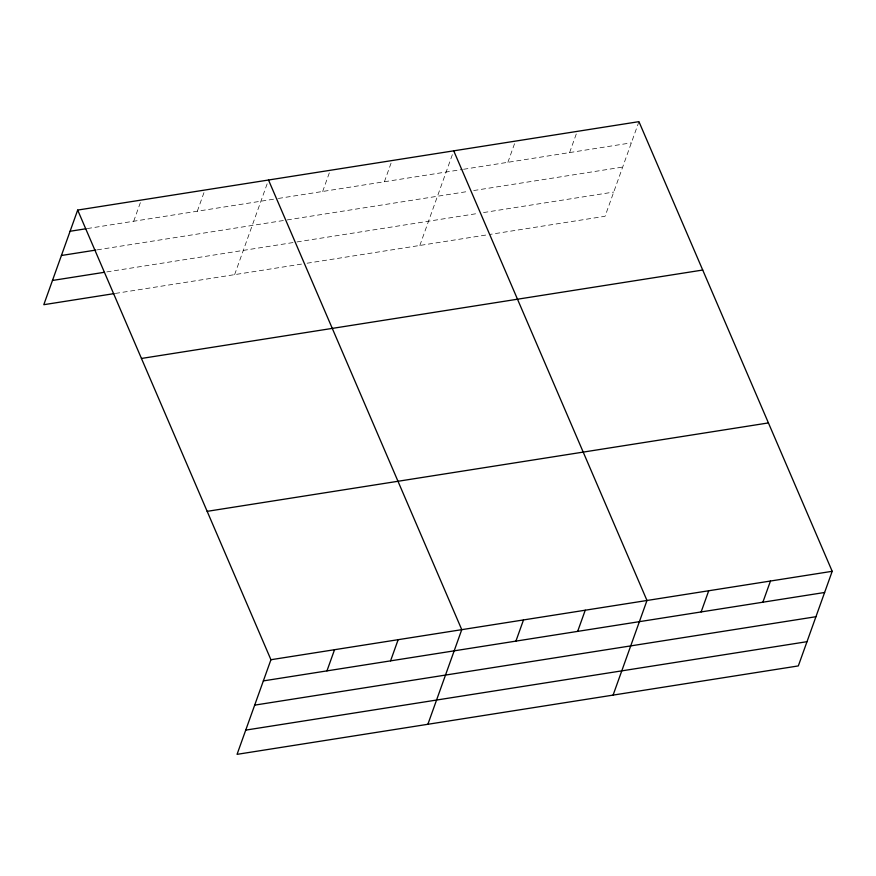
<?xml version="1.0" encoding="UTF-8"?>
<svg xmlns="http://www.w3.org/2000/svg" width="876" height="876" viewBox="0 0 876 876"><rect width="100%" height="100%" fill="white"/><g stroke="black" fill="none" stroke-linecap="round" stroke-linejoin="round"><path stroke-width="0.66" stroke-dasharray="4.38 3.29" d="M133.7 221.245L141.288 200.056M197.319 211.226L204.896 190.037M234.626 274.637L268.067 181.266M322.664 191.472L330.252 170.294M384.4 181.748L391.988 160.56M419.845 245.455L453.724 150.836M507.883 162.29L515.471 141.113M569.619 152.566L577.207 131.389M638.943 121.654L605.064 216.273L489.64 234.461M87.326 228.548L277.035 198.666M278.371 198.447L462.254 169.484M463.59 169.276L631.366 142.843M97.192 249.857L285.806 220.15M287.142 219.931L468.331 191.395M473.708 190.541L622.683 167.075M106.806 271.91L295.65 242.159M296.997 241.94L478.186 213.394M483.552 212.55L613.747 192.041M115.358 293.427L301.738 264.059M307.104 263.216L488.304 234.669"/><path stroke-width="1.31" d="M77.679 210.076L270.936 659.727L237.057 754.345L798.321 665.924L832.2 571.305L638.943 121.654L77.679 210.076L43.8 304.695L114.033 293.635M326.956 670.885L334.544 649.707M390.565 660.865L398.153 639.677M427.882 724.277L461.761 629.658L268.505 180.018M515.92 641.112L523.498 619.934M577.656 631.388L585.245 610.211M613.101 695.095L646.981 600.476L453.724 150.836M701.139 611.941L708.717 590.752M762.876 602.206L770.464 581.029M70.091 231.264L86.001 228.756M61.419 255.496L95.867 250.065M52.472 280.462L104.156 272.326M141.452 358.459L702.716 270.038M207.163 511.343L768.427 422.922M270.936 659.727L832.2 571.305M263.347 680.904L824.612 592.483M254.675 705.136L815.939 616.715M245.729 730.113L807.004 641.681"/></g></svg>
